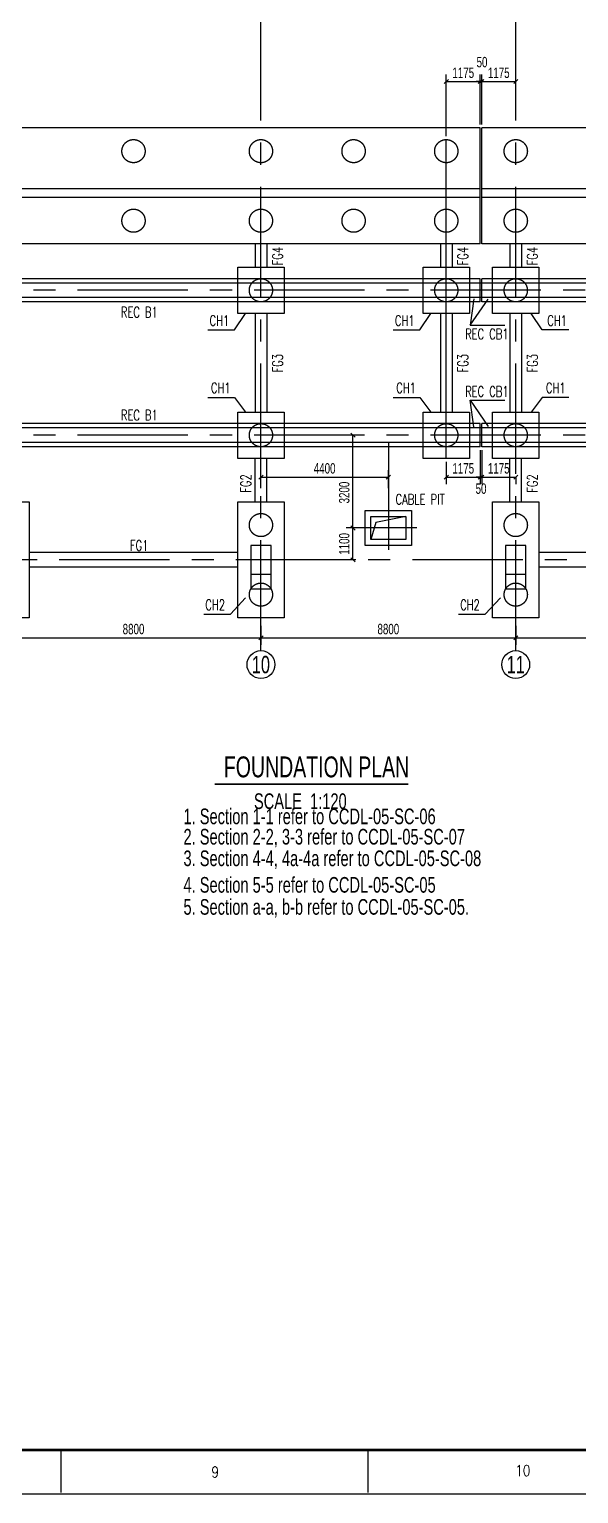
# Model space of a CAD drawing. Header units: millimetres. Extents: x -15901 to 146244, y -607033 to -56344.
# Drawn here: x 57028 to 72840, y -131188 to -89086 of the extents above; entities that cross this region are included whole.
import ezdxf
from ezdxf.enums import TextEntityAlignment as Align

# ---------------------------------------------------------------- set-up
doc = ezdxf.new("R2010")
doc.units = ezdxf.units.MM
doc.header["$LTSCALE"] = 2000
doc.linetypes.add('CENTER', pattern=[50.8, 31.75, -6.35, 6.35, -6.35])
doc.linetypes.add('HIDDEN', pattern=[9.525, 6.35, -3.175])
for name, color, linetype in [('DIM', 2, 'Continuous'), ('S_01', 3, 'Continuous'), ('S_01_OUTL', 3, 'Continuous'), ('S_02_AXIS', 171, 'CENTER'), ('S_03_HIDD', 4, 'HIDDEN'), ('S_04_TEXT', 2, 'Continuous'), ('S_05_DIMS', 7, 'Continuous'), ('TEXT', 3, 'Continuous')]:
    doc.layers.add(name, color=color, linetype=linetype)
doc.styles.add('KS', font='kstxt.shx', dxfattribs={"width": 0.7, "height": 300, "bigfont": 'kshz.shx'})
doc.styles.add('NC', font='romans.shx', dxfattribs={"width": 0.7, "bigfont": 'hztxt.shx'})
doc.styles.add('STANDA', font='romans.shx', dxfattribs={"width": 0.7, "bigfont": 'hztxt.shx'})
doc.dimstyles.new('KSDIM1.2', dxfattribs={"dimtxt": 300, "dimasz": 120, "dimexe": 200, "dimexo": 100, "dimgap": 100, "dimtad": 1, "dimdec": 0, "dimlfac": 1.2, "dimzin": 14, "dimdsep": 46, "dimtxsty": 'KS', "dimblk": 'ARCHTICK', "dimblk1": 'OBLIQUE', "dimblk2": 'OBLIQUE', "dimsah": 1, "dimcen": -900, "dimclrd": 7, "dimclre": 7, "dimclrt": 2, "dimazin": 3, "dimtfac": 1, "dimtdec": 0, "dimtix": 1, "dimtmove": 2, "dimatfit": 2, "dimfxl": 1, "dimtolj": 1, "dimtzin": 14, "dimlwd": -3, "dimlwe": -1, "dimarcsym": 0})

# ---------------------------------------------------------------- blocks, each defined once
blk = doc.blocks.new('_OBLIQUE')
at = {"color": 1}
blk.add_line((-0.5, -0.5), (0.5, 0.5), dxfattribs=at)
blk = doc.blocks.new('*D96')
at = {"layer": 'Defpoints', "color": 0}
for p in [(56361, -106140), (63694, -106140), (63694, -106581)]:
    blk.add_point(p, dxfattribs=at)
at = {"layer": 'S_05_DIMS', "color": 7}
for p, q in [((56361, -106240), (56361, -106781)), ((63694, -106240), (63694, -106781))]:
    blk.add_line(p, q, dxfattribs=at)
at = {"layer": 'S_05_DIMS', "color": 7, "lineweight": -3}
blk.add_line((56361, -106581), (63694, -106581), dxfattribs=at)
at = {"layer": 'S_05_DIMS', "color": 7, "linetype": 'ByBlock', "lineweight": -3, "xscale": 120, "yscale": 120, "zscale": 120, "rotation": 180}
blk.add_blockref('_OBLIQUE', (56361, -106581), dxfattribs=at)
at = {"layer": 'S_05_DIMS', "color": 7, "linetype": 'ByBlock', "lineweight": -3, "xscale": 120, "yscale": 120, "zscale": 120}
blk.add_blockref('_OBLIQUE', (63694, -106581), dxfattribs=at)
at = {"layer": 'S_05_DIMS', "color": 2, "insert": (60028, -106331), "char_height": 300, "attachment_point": 5, "style": 'KS'}
blk.add_mtext('\\A1;8800', dxfattribs=at)
blk = doc.blocks.new('_ArchTick')
at = {"color": 0, "linetype": 'ByBlock', "const_width": 0.15}
blk.add_lwpolyline([(-0.5, -0.5), (0.5, 0.5)], dxfattribs=at)
blk = doc.blocks.new('*D97')
at = {"layer": 'Defpoints', "color": 0}
for p in [(63694, -106140), (71028, -106140), (71028, -106581)]:
    blk.add_point(p, dxfattribs=at)
at = {"layer": 'S_05_DIMS', "color": 7}
for p, q in [((63694, -106240), (63694, -106781)), ((71028, -106240), (71028, -106781))]:
    blk.add_line(p, q, dxfattribs=at)
at = {"layer": 'S_05_DIMS', "color": 7, "lineweight": -3}
blk.add_line((63694, -106581), (71028, -106581), dxfattribs=at)
at = {"layer": 'S_05_DIMS', "color": 7, "linetype": 'ByBlock', "lineweight": -3, "xscale": 120, "yscale": 120, "zscale": 120, "rotation": 180}
blk.add_blockref('_OBLIQUE', (63694, -106581), dxfattribs=at)
at = {"layer": 'S_05_DIMS', "color": 7, "linetype": 'ByBlock', "lineweight": -3, "xscale": 120, "yscale": 120, "zscale": 120}
blk.add_blockref('_OBLIQUE', (71028, -106581), dxfattribs=at)
at = {"layer": 'S_05_DIMS', "color": 2, "insert": (67361, -106331), "char_height": 300, "attachment_point": 5, "style": 'KS'}
blk.add_mtext('\\A1;8800', dxfattribs=at)
blk = doc.blocks.new('*D98')
at = {"layer": 'Defpoints', "color": 0}
for p in [(71028, -106140), (78361, -106140), (78361, -106581)]:
    blk.add_point(p, dxfattribs=at)
at = {"layer": 'S_05_DIMS', "color": 7}
for p, q in [((71028, -106240), (71028, -106781)), ((78361, -106240), (78361, -106781))]:
    blk.add_line(p, q, dxfattribs=at)
at = {"layer": 'S_05_DIMS', "color": 7, "lineweight": -3}
blk.add_line((71028, -106581), (78361, -106581), dxfattribs=at)
at = {"layer": 'S_05_DIMS', "color": 7, "linetype": 'ByBlock', "lineweight": -3, "xscale": 120, "yscale": 120, "zscale": 120, "rotation": 180}
blk.add_blockref('_OBLIQUE', (71028, -106581), dxfattribs=at)
at = {"layer": 'S_05_DIMS', "color": 7, "linetype": 'ByBlock', "lineweight": -3, "xscale": 120, "yscale": 120, "zscale": 120}
blk.add_blockref('_OBLIQUE', (78361, -106581), dxfattribs=at)
at = {"layer": 'S_05_DIMS', "color": 2, "insert": (74694, -106331), "char_height": 300, "attachment_point": 5, "style": 'KS'}
blk.add_mtext('\\A1;8800', dxfattribs=at)
blk = doc.blocks.new('A150')
for p, q in [((943683, -301752), (943683, -302752)), ((950691, -301752), (950691, -302752)), ((887616, -302776), (1013765, -302776))]:
    blk.add_line(p, q)
at = {"const_width": 60}
blk.add_lwpolyline([(1012766, -301776), (1012766, -244376), (890116, -244376), (890116, -301776)], close=True, dxfattribs=at)
at = {"style": 'STANDA', "width": 0.8}
for s, p in [('9', (947120, -302406)), ('10', (954061, -302373))]:
    blk.add_text(s, height=250, dxfattribs=at).set_placement(p)
blk = doc.blocks.new('*D463')
at = {"layer": 'Defpoints', "color": 0}
for p in [(67361, -101961), (63694, -102375), (67361, -102375)]:
    blk.add_point(p, dxfattribs=at)
at = {"layer": 'S_05_DIMS', "color": 7}
for p, q in [((63694, -102275), (63694, -101761)), ((67361, -102275), (67361, -101761))]:
    blk.add_line(p, q, dxfattribs=at)
at = {"layer": 'S_05_DIMS', "color": 7, "lineweight": -3}
blk.add_line((63694, -101961), (67361, -101961), dxfattribs=at)
at = {"layer": 'S_05_DIMS', "color": 7, "linetype": 'ByBlock', "lineweight": -3, "xscale": 120, "yscale": 120, "zscale": 120, "rotation": 180}
blk.add_blockref('_OBLIQUE', (63694, -101961), dxfattribs=at)
at = {"layer": 'S_05_DIMS', "color": 7, "linetype": 'ByBlock', "lineweight": -3, "xscale": 120, "yscale": 120, "zscale": 120}
blk.add_blockref('_OBLIQUE', (67361, -101961), dxfattribs=at)
at = {"layer": 'S_05_DIMS', "color": 2, "insert": (65528, -101711), "char_height": 300, "attachment_point": 5, "style": 'KS'}
blk.add_mtext('\\A1;4400', dxfattribs=at)
blk = doc.blocks.new('*D464')
at = {"layer": 'Defpoints', "color": 0}
for p in [(66343, -103423), (66636, -103423), (66526, -104339)]:
    blk.add_point(p, dxfattribs=at)
at = {"layer": 'S_05_DIMS', "color": 7}
for p, q in [((66536, -103423), (66143, -103423)), ((66426, -104339), (66143, -104339))]:
    blk.add_line(p, q, dxfattribs=at)
at = {"layer": 'S_05_DIMS', "color": 7, "lineweight": -3}
blk.add_line((66343, -104339), (66343, -103423), dxfattribs=at)
at = {"layer": 'S_05_DIMS', "color": 7, "linetype": 'ByBlock', "lineweight": -3, "xscale": 120, "yscale": 120, "zscale": 120}
for p, rotation in [((66343, -103423), 90), ((66343, -104339), 270)]:
    blk.add_blockref('_OBLIQUE', p, dxfattribs=dict(at, rotation=rotation))
at = {"layer": 'S_05_DIMS', "color": 2, "insert": (66093, -103881), "char_height": 300, "attachment_point": 5, "rotation": 90, "style": 'KS'}
blk.add_mtext('\\A1;1100', dxfattribs=at)
blk = doc.blocks.new('*D465')
at = {"layer": 'Defpoints', "color": 0}
for p in [(66343, -100756), (66552, -100756), (66636, -103423)]:
    blk.add_point(p, dxfattribs=at)
at = {"layer": 'S_05_DIMS', "color": 7}
for p, q in [((66452, -100756), (66143, -100756)), ((66536, -103423), (66143, -103423))]:
    blk.add_line(p, q, dxfattribs=at)
at = {"layer": 'S_05_DIMS', "color": 7, "lineweight": -3}
blk.add_line((66343, -103423), (66343, -100756), dxfattribs=at)
at = {"layer": 'S_05_DIMS', "color": 7, "linetype": 'ByBlock', "lineweight": -3, "xscale": 120, "yscale": 120, "zscale": 120}
for p, rotation in [((66343, -100756), 90), ((66343, -103423), 270)]:
    blk.add_blockref('_OBLIQUE', p, dxfattribs=dict(at, rotation=rotation))
at = {"layer": 'S_05_DIMS', "color": 2, "insert": (66093, -102405), "char_height": 300, "attachment_point": 5, "rotation": 90, "style": 'KS'}
blk.add_mtext('\\A1;3200', dxfattribs=at)
blk = doc.blocks.new('*D563')
at = {"layer": 'Defpoints', "color": 0}
for p in [(69028, -101423), (70007, -101089), (70007, -101961)]:
    blk.add_point(p, dxfattribs=at)
at = {"layer": 'S_05_DIMS', "color": 7}
for p, q in [((70007, -101189), (70007, -102161)), ((69028, -101523), (69028, -102161))]:
    blk.add_line(p, q, dxfattribs=at)
at = {"layer": 'S_05_DIMS', "color": 7, "lineweight": -3}
blk.add_line((69028, -101961), (70007, -101961), dxfattribs=at)
at = {"layer": 'S_05_DIMS', "color": 7, "linetype": 'ByBlock', "lineweight": -3, "xscale": 120, "yscale": 120, "zscale": 120, "rotation": 180}
blk.add_blockref('_OBLIQUE', (69028, -101961), dxfattribs=at)
at = {"layer": 'S_05_DIMS', "color": 7, "linetype": 'ByBlock', "lineweight": -3, "xscale": 120, "yscale": 120, "zscale": 120}
blk.add_blockref('_OBLIQUE', (70007, -101961), dxfattribs=at)
at = {"layer": 'S_05_DIMS', "color": 2, "insert": (69517, -101711), "char_height": 300, "attachment_point": 5, "style": 'KS'}
blk.add_mtext('\\A1;1175', dxfattribs=at)
blk = doc.blocks.new('*D564')
at = {"layer": 'Defpoints', "color": 0}
for p in [(70007, -101089), (70048, -101089), (70048, -101961)]:
    blk.add_point(p, dxfattribs=at)
at = {"layer": 'S_05_DIMS', "color": 7}
for p, q in [((70007, -101189), (70007, -102161)), ((70048, -101189), (70048, -102161))]:
    blk.add_line(p, q, dxfattribs=at)
at = {"layer": 'S_05_DIMS', "color": 7, "lineweight": -3}
for p, q in [((70007, -101961), (69887, -101961)), ((70007, -101961), (70048, -101961)), ((70048, -101961), (70168, -101961))]:
    blk.add_line(p, q, dxfattribs=at)
at = {"layer": 'S_05_DIMS', "color": 7, "linetype": 'ByBlock', "lineweight": -3, "xscale": 120, "yscale": 120, "zscale": 120}
blk.add_blockref('_OBLIQUE', (70007, -101961), dxfattribs=at)
at = {"layer": 'S_05_DIMS', "color": 7, "linetype": 'ByBlock', "lineweight": -3, "xscale": 120, "yscale": 120, "zscale": 120, "rotation": 180}
blk.add_blockref('_OBLIQUE', (70048, -101961), dxfattribs=at)
at = {"layer": 'S_05_DIMS', "color": 2, "insert": (70028, -102294), "char_height": 300, "attachment_point": 5, "style": 'KS'}
blk.add_mtext('\\A1;50', dxfattribs=at)
blk = doc.blocks.new('*D565')
at = {"layer": 'Defpoints', "color": 0}
for p in [(70048, -101089), (71028, -101848), (71028, -101961)]:
    blk.add_point(p, dxfattribs=at)
at = {"layer": 'S_05_DIMS', "color": 7}
for p, q in [((70048, -101189), (70048, -102161)), ((71028, -101948), (71028, -102161))]:
    blk.add_line(p, q, dxfattribs=at)
at = {"layer": 'S_05_DIMS', "color": 7, "lineweight": -3}
blk.add_line((70048, -101961), (71028, -101961), dxfattribs=at)
at = {"layer": 'S_05_DIMS', "color": 7, "linetype": 'ByBlock', "lineweight": -3, "xscale": 120, "yscale": 120, "zscale": 120, "rotation": 180}
blk.add_blockref('_OBLIQUE', (70048, -101961), dxfattribs=at)
at = {"layer": 'S_05_DIMS', "color": 7, "linetype": 'ByBlock', "lineweight": -3, "xscale": 120, "yscale": 120, "zscale": 120}
blk.add_blockref('_OBLIQUE', (71028, -101961), dxfattribs=at)
at = {"layer": 'S_05_DIMS', "color": 2, "insert": (70538, -101711), "char_height": 300, "attachment_point": 5, "style": 'KS'}
blk.add_mtext('\\A1;1175', dxfattribs=at)
blk = doc.blocks.new('*D569')
at = {"layer": 'Defpoints', "color": 0}
for p in [(70007, -90588), (70007, -91923), (69028, -92256)]:
    blk.add_point(p, dxfattribs=at)
at = {"layer": 'S_05_DIMS', "color": 7}
for p, q in [((69028, -92156), (69028, -90388)), ((70007, -91823), (70007, -90388))]:
    blk.add_line(p, q, dxfattribs=at)
at = {"layer": 'S_05_DIMS', "color": 7, "lineweight": -3}
blk.add_line((69028, -90588), (70007, -90588), dxfattribs=at)
at = {"layer": 'S_05_DIMS', "color": 7, "linetype": 'ByBlock', "lineweight": -3, "xscale": 120, "yscale": 120, "zscale": 120, "rotation": 180}
blk.add_blockref('_OBLIQUE', (69028, -90588), dxfattribs=at)
at = {"layer": 'S_05_DIMS', "color": 7, "linetype": 'ByBlock', "lineweight": -3, "xscale": 120, "yscale": 120, "zscale": 120}
blk.add_blockref('_OBLIQUE', (70007, -90588), dxfattribs=at)
at = {"layer": 'S_05_DIMS', "color": 2, "insert": (69517, -90338), "char_height": 300, "attachment_point": 5, "style": 'KS'}
blk.add_mtext('\\A1;1175', dxfattribs=at)
blk = doc.blocks.new('*D570')
at = {"layer": 'Defpoints', "color": 0}
for p in [(70048, -90588), (70007, -91923), (70048, -91923)]:
    blk.add_point(p, dxfattribs=at)
at = {"layer": 'S_05_DIMS', "color": 7}
for p, q in [((70007, -91823), (70007, -90388)), ((70048, -91823), (70048, -90388))]:
    blk.add_line(p, q, dxfattribs=at)
at = {"layer": 'S_05_DIMS', "color": 7, "lineweight": -3}
for p, q in [((70007, -90588), (69887, -90588)), ((70007, -90588), (70048, -90588)), ((70048, -90588), (70168, -90588))]:
    blk.add_line(p, q, dxfattribs=at)
at = {"layer": 'S_05_DIMS', "color": 7, "linetype": 'ByBlock', "lineweight": -3, "xscale": 120, "yscale": 120, "zscale": 120}
blk.add_blockref('_OBLIQUE', (70007, -90588), dxfattribs=at)
at = {"layer": 'S_05_DIMS', "color": 7, "linetype": 'ByBlock', "lineweight": -3, "xscale": 120, "yscale": 120, "zscale": 120, "rotation": 180}
blk.add_blockref('_OBLIQUE', (70048, -90588), dxfattribs=at)
at = {"layer": 'S_05_DIMS', "color": 2, "insert": (70056, -90031), "char_height": 300, "attachment_point": 5, "style": 'KS'}
blk.add_mtext('\\A1;50', dxfattribs=at)
blk = doc.blocks.new('*D571')
at = {"layer": 'Defpoints', "color": 0}
for p in [(71028, -90588), (71028, -91354), (70048, -91923)]:
    blk.add_point(p, dxfattribs=at)
at = {"layer": 'S_05_DIMS', "color": 7}
for p, q in [((70048, -91823), (70048, -90388)), ((71028, -91254), (71028, -90388))]:
    blk.add_line(p, q, dxfattribs=at)
at = {"layer": 'S_05_DIMS', "color": 7, "lineweight": -3}
blk.add_line((70048, -90588), (71028, -90588), dxfattribs=at)
at = {"layer": 'S_05_DIMS', "color": 7, "linetype": 'ByBlock', "lineweight": -3, "xscale": 120, "yscale": 120, "zscale": 120, "rotation": 180}
blk.add_blockref('_OBLIQUE', (70048, -90588), dxfattribs=at)
at = {"layer": 'S_05_DIMS', "color": 7, "linetype": 'ByBlock', "lineweight": -3, "xscale": 120, "yscale": 120, "zscale": 120}
blk.add_blockref('_OBLIQUE', (71028, -90588), dxfattribs=at)
at = {"layer": 'S_05_DIMS', "color": 2, "insert": (70538, -90338), "char_height": 300, "attachment_point": 5, "style": 'KS'}
blk.add_mtext('\\A1;1175', dxfattribs=at)

msp = doc.modelspace()

# ---------------------------------------------------------------- linework, layer by layer
for p, q in [((69821.404, -96834.479), (69720.371, -97594.692)), ((69720.371, -97594.692), (70230.233, -96840.629)), ((69720.371, -97594.692), (70713.679, -97594.692)), ((69821.404, -100510.871), (69720.371, -99750.658)), ((69720.371, -99750.658), (70713.679, -99750.658)), ((69720.371, -99750.658), (70230.233, -100504.721))]:
    msp.add_line(p, q)
at = {"layer": 'DIM'}
for p, q in [((135985.899, -96381.008), (-1264.101, -96381.008)), ((135985.899, -96797.675), (-1264.101, -96797.675)), ((134319.232, -100547.675), (402.566, -100547.675)), ((134319.232, -100964.342), (402.566, -100964.342))]:
    msp.add_line(p, q, dxfattribs=at)
at = {"layer": 'S_01', "const_width": 45}
msp.add_lwpolyline([(62358.543, -110791.954), (67936.195, -110791.954)], dxfattribs=at)
at = {"layer": 'S_01_OUTL'}
for p, q in [((70006.732, -91922.675), (33381.732, -91922.675)), ((70006.732, -95256.008), (70006.732, -91922.675)), ((101340.066, -91922.675), (70048.399, -91922.675)), ((70048.399, -95256.008), (70048.399, -91922.675)), ((70006.732, -93672.675), (33381.732, -93672.675)), ((101340.066, -93672.675), (70048.399, -93672.675)), ((70006.732, -93922.675), (33381.732, -93922.675)), ((101340.066, -93922.675), (70048.399, -93922.675)), ((70006.732, -95256.008), (33381.732, -95256.008)), ((63527.566, -95256.008), (63527.566, -95922.675)), ((63860.899, -95256.008), (63860.899, -95922.675)), ((68860.899, -95256.008), (68860.899, -95922.675)), ((69194.232, -95256.008), (69194.232, -95922.675)), ((101340.066, -95256.008), (70048.399, -95256.008)), ((70860.899, -95256.008), (70860.899, -95922.675)), ((71194.232, -95256.008), (71194.232, -95922.675)), ((70006.732, -96256.008), (33381.732, -96256.008)), ((70006.732, -96922.675), (70006.732, -96256.008)), ((101340.066, -96256.008), (70048.399, -96256.008)), ((70048.399, -96922.675), (70048.399, -96256.008)), ((70006.732, -96922.675), (33381.732, -96922.675)), ((63527.566, -97256.008), (63527.566, -100089.342)), ((63860.899, -97256.008), (63860.899, -100089.342)), ((68860.899, -97256.008), (68860.899, -100089.342)), ((69194.232, -97256.008), (69194.232, -100089.342)), ((101340.066, -96922.675), (70048.399, -96922.675)), ((70860.899, -97256.008), (70860.899, -100089.342)), ((71194.232, -97256.008), (71194.232, -100089.342)), ((70006.732, -100422.675), (33381.732, -100422.675)), ((70006.732, -101089.342), (70006.732, -100422.675)), ((70048.399, -101089.342), (70048.399, -100422.675)), ((101340.066, -100422.675), (70048.399, -100422.675)), ((70006.732, -101089.342), (33381.732, -101089.342)), ((63527.566, -102672.675), (63527.566, -101422.675)), ((63860.899, -102672.675), (63860.899, -101422.675)), ((101340.066, -101089.342), (70048.399, -101089.342)), ((70860.899, -102672.675), (70860.899, -101422.675)), ((71194.232, -102672.675), (71194.232, -101422.675)), ((63985.899, -103922.675), (63402.566, -103922.675)), ((63402.566, -103922.675), (63402.566, -105172.675)), ((63985.899, -105172.675), (63985.899, -103922.675)), ((71319.232, -103922.675), (70735.899, -103922.675)), ((70735.899, -103922.675), (70735.899, -105172.675)), ((71319.232, -105172.675), (71319.232, -103922.675)), ((63027.566, -104131.008), (57027.566, -104131.008)), ((77694.232, -104131.008), (71694.232, -104131.008)), ((63027.566, -104547.675), (57027.566, -104547.675)), ((63985.899, -104756.008), (63402.566, -104756.008)), ((71319.232, -104756.008), (70735.899, -104756.008)), ((77694.232, -104547.675), (71694.232, -104547.675)), ((63402.566, -105172.675), (63985.899, -105172.675)), ((70735.899, -105172.675), (71319.232, -105172.675))]:
    msp.add_line(p, q, dxfattribs=at)
for points in [[(63027.566, -95922.675), (64360.899, -95922.675), (64360.899, -97256.008), (63027.566, -97256.008)], [(68360.899, -95922.675), (69694.232, -95922.675), (69694.232, -97256.008), (68360.899, -97256.008)], [(70360.899, -95922.675), (71694.232, -95922.675), (71694.232, -97256.008), (70360.899, -97256.008)], [(63027.566, -100089.342), (64360.899, -100089.342), (64360.899, -101422.675), (63027.566, -101422.675)], [(68360.899, -100089.342), (69694.232, -100089.342), (69694.232, -101422.675), (68360.899, -101422.675)], [(70360.899, -100089.342), (71694.232, -100089.342), (71694.232, -101422.675), (70360.899, -101422.675)], [(55694.232, -102672.675), (57027.566, -102672.675), (57027.566, -106006.008), (55694.232, -106006.008)], [(63027.566, -102672.675), (64360.899, -102672.675), (64360.899, -106006.008), (63027.566, -106006.008)], [(70360.899, -102672.675), (71694.232, -102672.675), (71694.232, -106006.008), (70360.899, -106006.008)], [(66694.232, -102922.675), (68027.566, -102922.675), (68027.566, -103922.675), (66694.232, -103922.675)], [(66860.899, -103089.342), (67860.899, -103089.342), (67860.899, -103756.008), (66860.899, -103756.008)]]:
    msp.add_lwpolyline(points, close=True, dxfattribs=at)
for centre in [(63694.232, -107350.224), (71027.566, -107350.224)]:
    msp.add_circle(centre, 400, dxfattribs=at)
at = {"layer": 'S_02_AXIS', "ltscale": 0.05}
for p, q in [((63694.232, -106950.224), (63694.232, -65589.342)), ((71027.566, -106950.224), (71027.566, -65589.342)), ((137792.589, -96589.342), (-5246.643, -96589.342)), ((137792.589, -100756.008), (-5797.56, -100756.008)), ((142347.521, -104339.342), (-7567.631, -104339.342))]:
    msp.add_line(p, q, dxfattribs=at)
at = {"layer": 'S_02_AXIS'}
for p, q in [((69027.566, -101422.675), (69027.566, -92256.008)), ((67360.899, -100964.342), (67360.899, -104050.62)), ((68181.583, -103422.675), (66540.215, -103422.675))]:
    msp.add_line(p, q, dxfattribs=at)
at = {"layer": 'S_03_HIDD'}
for centre in [(60027.566, -92589.342), (63694.232, -92589.342), (66360.899, -92589.342), (69027.566, -92589.342), (71027.566, -92589.342), (60027.566, -94589.342), (63694.232, -94589.342), (66360.899, -94589.342), (69027.566, -94589.342), (71027.566, -94589.342), (63694.232, -96589.342), (69027.566, -96589.342), (71027.566, -96589.342), (63694.232, -100756.008), (69027.566, -100756.008), (71027.566, -100756.008), (63694.232, -103339.342), (71027.566, -103339.342), (63694.232, -105339.342), (71027.566, -105339.342)]:
    msp.add_circle(centre, 333.333, dxfattribs=at)
at = {"layer": 'S_04_TEXT'}
for p, q in [((62938.224, -97729.476), (63253.45, -97256.008)), ((68271.558, -97729.476), (68586.784, -97256.008)), ((71783.574, -97729.476), (71468.348, -97256.008)), ((62170.367, -97729.476), (62938.224, -97729.476)), ((67503.7, -97729.476), (68271.558, -97729.476)), ((72551.431, -97729.476), (71783.574, -97729.476)), ((62170.367, -99675.39), (62938.224, -99675.39)), ((62938.224, -99675.39), (63253.45, -100089.342)), ((67503.7, -99675.39), (68271.558, -99675.39)), ((68271.558, -99675.39), (68586.784, -100089.342)), ((71783.574, -99675.39), (71468.348, -100089.342)), ((72551.431, -99675.39), (71783.574, -99675.39)), ((67860.899, -103089.342), (67003.923, -103261.205)), ((67003.923, -103261.205), (66860.899, -103756.008)), ((62816.984, -105901.323), (63253.45, -105427.855)), ((70150.317, -105901.323), (70586.784, -105427.855)), ((62049.126, -105901.323), (62816.984, -105901.323)), ((69382.459, -105901.323), (70150.317, -105901.323))]:
    msp.add_line(p, q, dxfattribs=at)

# ---------------------------------------------------------------- block references
at = {"xscale": 1.26, "yscale": 1.26, "zscale": 1.26}
msp.add_blockref('A150', (-1131100.998, 250310.032), dxfattribs=at)

# ---------------------------------------------------------------- texts
at = {"layer": 'DIM', "style": 'NC', "width": 0.7}
for s, rotation, p in [('FG4', 89.9999943, (64322.562, -95874.559, 81.145)), ('FG4', 89.9999943, (69655.895, -95874.559, 81.145)), ('FG4', 89.9999943, (71655.895, -95874.559, 81.145)), ('REC B1', 359.9999943, (59663.282, -97368.889, 81.145)), ('CH1', 359.9999943, (62215.378, -97611.371, 81.145)), ('CH1', 359.9999943, (67548.711, -97611.371, 81.145)), ('CH1', 0.0000057, (71936.42, -97611.371, 81.145)), ('REC CB1', 359.9999943, (69569.466, -97996.331, 81.145)), ('FG3', 89.9999943, (64322.562, -98954.325, 81.145)), ('FG3', 89.9999943, (69655.895, -98954.325, 81.145)), ('FG3', 89.9999943, (71655.895, -98954.325, 81.145)), ('CH1', 359.9999943, (62255.791, -99546.805, 81.145)), ('CH1', 359.9999943, (67589.125, -99546.805, 81.145)), ('REC CB1', 0.0000057, (69569.466, -99649.019, 81.145)), ('CH1', 0.0000057, (71896.007, -99546.805, 81.145)), ('REC B1', 359.9999943, (59663.282, -100327.332, 81.145)), ('FG2', 89.9999943, (63409.215, -102409.846, 81.145)), ('FG2', 89.9999943, (71655.895, -102409.846, 81.145)), ('FG1', 359.9999943, (59926.391, -104075.682, 81.145)), ('CH2', 359.9999943, (62094.137, -105783.217, 81.145)), ('CH2', 359.9999943, (69427.47, -105783.217, 81.145))]:
    msp.add_text(s, height=300, rotation=rotation, dxfattribs=at).set_placement(p)
at = {"layer": 'S_01', "style": 'KS', "width": 0.7}
msp.add_text('FOUNDATION PLAN', height=600, dxfattribs=at).set_placement((62626.747, -110591.835))
at = {"layer": 'S_01_OUTL', "style": 'NC', "width": 0.7}
msp.add_text('CABLE PIT', height=300, rotation=359.9999943, dxfattribs=at).set_placement((67568.231, -102748.101))
at = {"layer": 'S_04_TEXT', "style": 'KS', "width": 0.7}
for s, p in [('10', (63694.232, -107350.224)), ('11', (71027.566, -107350.224))]:
    msp.add_text(s, height=500, dxfattribs=at).set_placement(p, align=Align.MIDDLE_CENTER)
at = {"layer": 'TEXT', "style": 'KS', "width": 0.7}
msp.add_text('SCALE  1:120', height=450, dxfattribs=at).set_placement((64827.819, -111277.454), align=Align.MIDDLE)
for s, p in [('1. Section 1-1 refer to CCDL-05-SC-06', (61465.411, -111939.59)), ('2. Section 2-2, 3-3 refer to CCDL-05-SC-07', (61465.411, -112524.59)), ('3. Section 4-4, 4a-4a refer to CCDL-05-SC-08', (61465.411, -113145.342)), ('4. Section 5-5 refer to CCDL-05-SC-05', (61465.411, -113908.35)), ('5. Section a-a, b-b refer to CCDL-05-SC-05.', (61465.411, -114542.408))]:
    msp.add_text(s, height=450, dxfattribs=at).set_placement(p)

# ---------------------------------------------------------------- dimensions: what is measured, and where the dimension line sits
at = {"layer": 'S_05_DIMS'}
for base, p1, p2, picture, middle in [((70048.399, -90588.27), (70006.732, -91922.675), (70048.399, -91922.675), '*D570', (70055.627, -90031.057)), ((70048.399, -101960.668), (70006.732, -101089.342), (70048.399, -101089.342), '*D564', (70028.482, -102294.079))]:
    dim = msp.add_linear_dim(base=base, p1=p1, p2=p2, dimstyle='KSDIM1.2', override={"dimlfac": 1.2, "dimzin": 8}, dxfattribs=at)
    dim.commit()
    dim.dimension.update_dxf_attribs({"geometry": picture, "text_midpoint": middle, "dimtype": 160})
for base, p1, p2, override, picture, middle in [((70006.732, -90588.27), (69027.566, -92256.008), (70006.732, -91922.675), {"dimlfac": 1.2, "dimzin": 8}, '*D569', (69517.149, -90338.27)), ((71027.566, -90588.27), (70048.399, -91922.675), (71027.566, -91353.541), {"dimlfac": 1.2, "dimzin": 8}, '*D571', (70537.982, -90338.27)), ((70006.732, -101960.668), (69027.566, -101422.675), (70006.732, -101089.342), {"dimlfac": 1.2, "dimzin": 8}, '*D563', (69517.149, -101710.668)), ((71027.566, -101960.668), (70048.399, -101089.342), (71027.566, -101847.843), {"dimlfac": 1.2, "dimzin": 8}, '*D565', (70537.982, -101710.668)), ((67360.899, -101960.668), (63694.232, -102375.231), (67360.899, -102375.231), {"dimlfac": 1.2, "dimzin": 8}, '*D463', (65527.566, -101710.668)), ((63694.232, -106580.698), (56360.899, -106139.717), (63694.232, -106139.717), {"dimlfac": 1.2}, '*D96', (60027.566, -106330.698)), ((71027.566, -106580.698), (63694.232, -106139.717), (71027.566, -106139.717), {"dimlfac": 1.2}, '*D97', (67360.899, -106330.698)), ((78360.899, -106580.698), (71027.566, -106139.717), (78360.899, -106139.717), {"dimlfac": 1.2}, '*D98', (74694.232, -106330.698))]:
    dim = msp.add_linear_dim(base=base, p1=p1, p2=p2, dimstyle='KSDIM1.2', override=override, dxfattribs=at)
    dim.commit()
    dim.dimension.update_dxf_attribs({"geometry": picture, "text_midpoint": middle})
dim = msp.add_linear_dim(base=(66342.562, -100756.008), p1=(66636.197, -103422.675), p2=(66551.5, -100756.008), angle=90, dimstyle='KSDIM1.2', override={"dimlfac": 1.2, "dimzin": 8}, dxfattribs=at)
dim.commit()
dim.dimension.update_dxf_attribs({"geometry": '*D465', "text_midpoint": (66092.562, -102404.567), "dimtype": 160})
dim = msp.add_linear_dim(base=(66342.562, -103422.675), p1=(66525.635, -104339.342), p2=(66636.197, -103422.675), angle=90, dimstyle='KSDIM1.2', override={"dimlfac": 1.2, "dimzin": 8}, dxfattribs=at)
dim.commit()
dim.dimension.update_dxf_attribs({"geometry": '*D464', "text_midpoint": (66092.562, -103881.008)})

doc.saveas('drawing.dxf')
